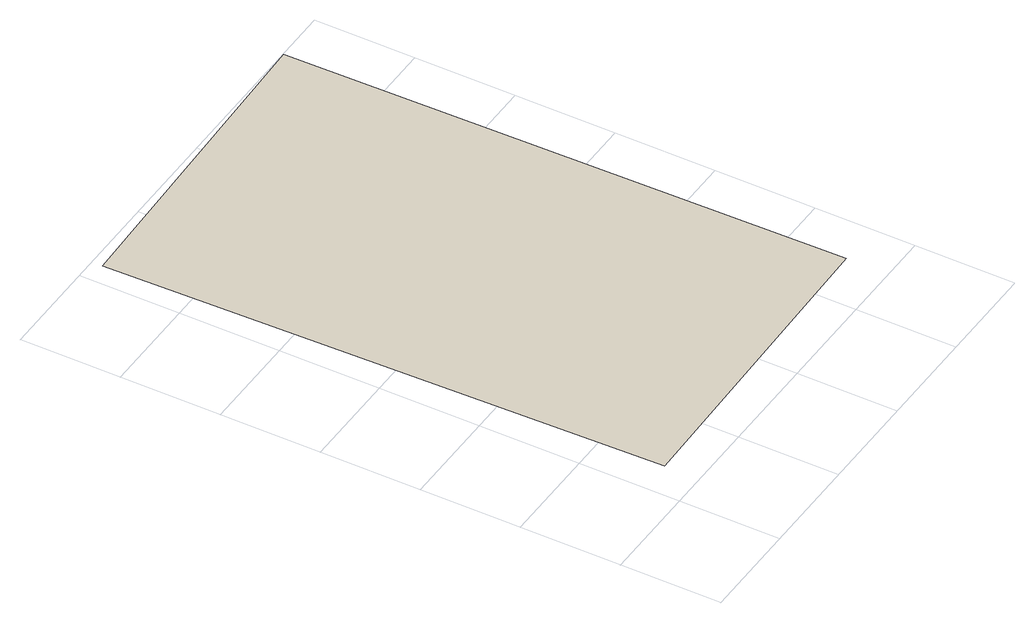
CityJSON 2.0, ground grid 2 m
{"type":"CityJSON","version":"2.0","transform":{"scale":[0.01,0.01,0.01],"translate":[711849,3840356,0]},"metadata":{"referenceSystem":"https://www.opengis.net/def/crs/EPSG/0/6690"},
"CityObjects":{
"building1":{"type":"Building","attributes":{"name":"23201-bldg-L11-LOD1","class":"3001","usage":"422","Height.highReference":"highestRoofEdge","Height.lowReference":"lowestGroundPoint","Height.status":"measured","measuredHeight":9.7,"storeysAboveGround":1},"geometry":[{"type":"MultiSurface","lod":"1","boundaries":[[[0,1,2,3]],[[2,4,0,3]],[[5,6,7,8]]]}]}
},
"vertices":[
[594,1192,0],[686,1194,0],[688,1083,0],[597,1081,0],[686,1194,1],[711,85,0],[686,1194,8],[44,1179,0],[70,70,0]
]}
